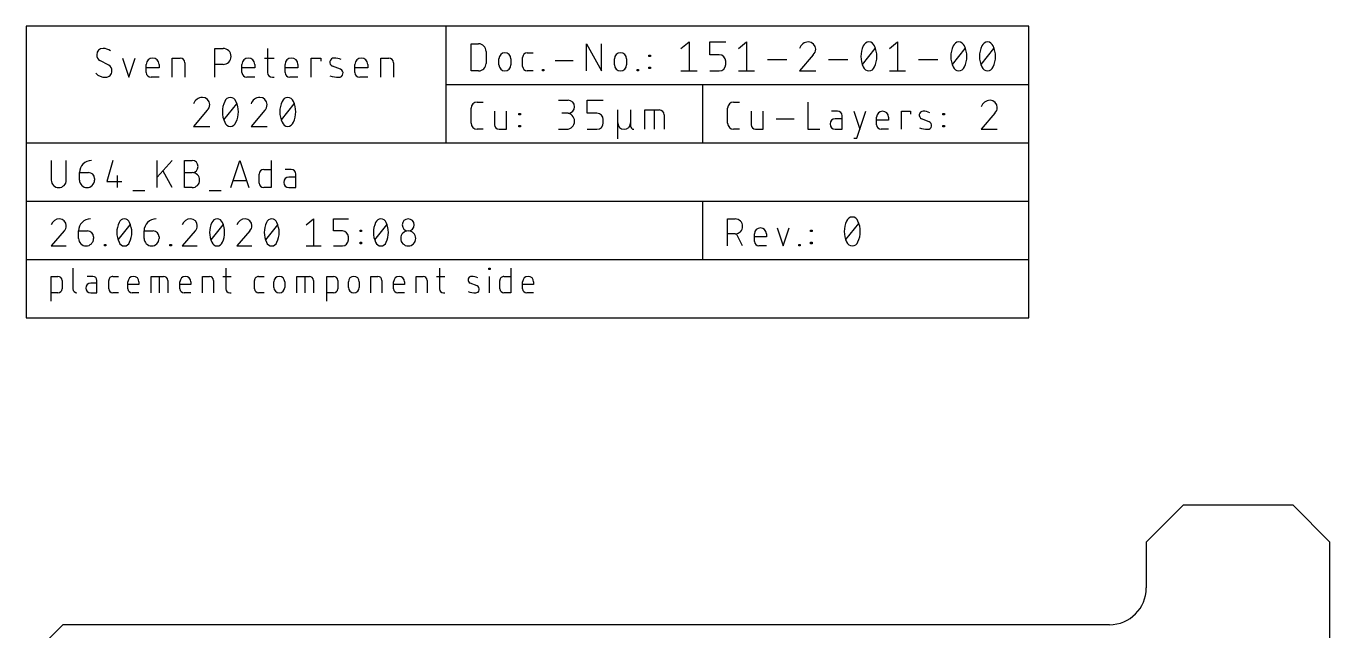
# Model space of a CAD drawing. Extents: x 0 to 71, y 0 to 82.1.
# Drawn here: x 0 to 71, y 49.2 to 82.1 of the extents above; entities that cross this region are included whole.
import ezdxf

# ---------------------------------------------------------------- set-up
doc = ezdxf.new("R2010")
doc.units = 0
for name, color, linetype in [('20', 30, 'CONTINUOUS'), ('21', 253, 'CONTINUOUS'), ('48', 213, 'CONTINUOUS')]:
    doc.layers.add(name, color=color, linetype=linetype)

msp = doc.modelspace()

# ---------------------------------------------------------------- linework, layer by layer
at = {"layer": '20'}
for p, q in [((63, 56), (61, 54)), ((69, 56), (63, 56)), ((71, 54), (69, 56)), ((61, 54), (61, 51.5)), ((71, 2), (71, 54)), ((2, 49.5), (0, 47.5)), ((59, 49.5), (2, 49.5))]:
    msp.add_line(p, q, dxfattribs=at)
msp.add_arc((59, 51.5), 2, 270, 0, dxfattribs=at)
at = {"layer": '21'}
for p, q in [((2.5485, 68.9039), (2.5485, 67.782)), ((10.8694, 68.9039), (10.8694, 67.782)), ((22.5046, 68.9039), (22.5046, 67.782)), ((25.2019, 68.8291), (25.2019, 68.9039)), ((25.2019, 68.9039), (25.2767, 68.9039)), ((25.2767, 68.9039), (25.2767, 68.8291)), ((26.3968, 68.9039), (26.3968, 67.5577)), ((1.3589, 67.1089), (1.3589, 68.4551)), ((1.3589, 68.4551), (1.7328, 68.4551)), ((1.9572, 68.2308), (1.9572, 67.782)), ((3.632, 68.4551), (3.3329, 68.4551)), ((3.8564, 67.5577), (3.8564, 68.2308)), ((4.5006, 67.782), (4.5006, 68.2308)), ((4.725, 68.4551), (5.0241, 68.4551)), ((6.813, 67.5577), (6.813, 68.4551)), ((6.813, 68.4551), (7.4861, 68.4551)), ((7.2617, 67.5577), (7.2617, 68.4551)), ((7.7105, 68.2308), (7.7105, 67.5577)), ((9.609, 67.5577), (9.609, 68.4551)), ((9.609, 68.4551), (9.983, 68.4551)), ((10.2074, 68.2308), (10.2074, 67.5577)), ((10.7198, 68.4551), (11.1685, 68.4551)), ((12.44, 67.782), (12.44, 68.2308)), ((12.6643, 68.4551), (12.9635, 68.4551)), ((14.7524, 67.5577), (14.7524, 68.4551)), ((14.7524, 68.4551), (15.4255, 68.4551)), ((15.2011, 67.5577), (15.2011, 68.4551)), ((15.6498, 68.2308), (15.6498, 67.5577)), ((16.3706, 67.1089), (16.3706, 68.4551)), ((16.3706, 68.4551), (16.7446, 68.4551)), ((16.969, 68.2308), (16.969, 67.782)), ((18.7804, 67.5577), (18.7804, 68.4551)), ((18.7804, 68.4551), (19.1543, 68.4551)), ((19.3787, 68.2308), (19.3787, 67.5577)), ((21.2443, 67.5577), (21.2443, 68.4551)), ((21.2443, 68.4551), (21.6182, 68.4551)), ((21.8426, 68.2308), (21.8426, 67.5577)), ((22.355, 68.4551), (22.8038, 68.4551)), ((25.2767, 68.8291), (25.2019, 68.8291)), ((25.2393, 67.5577), (25.2393, 68.4551)), ((25.7985, 67.782), (25.7985, 68.2308)), ((26.0229, 68.4551), (26.3968, 68.4551)), ((1.7328, 67.5577), (1.3589, 67.5577)), ((3.8564, 68.0812), (3.5199, 68.0812)), ((3.5199, 67.5577), (3.8564, 67.5577)), ((5.0241, 67.5577), (4.725, 67.5577)), ((5.5481, 67.782), (5.5481, 68.156)), ((6.1464, 68.0064), (5.5481, 68.0064)), ((6.1464, 67.5577), (5.7725, 67.5577)), ((6.1464, 68.156), (6.1464, 68.0064)), ((8.3771, 67.782), (8.3771, 68.156)), ((8.9754, 68.0064), (8.3771, 68.0064)), ((8.9754, 67.5577), (8.6014, 67.5577)), ((8.9754, 68.156), (8.9754, 68.0064)), ((11.0937, 67.5577), (11.1685, 67.5577)), ((12.9635, 67.5577), (12.6643, 67.5577)), ((13.4875, 67.8568), (13.4875, 68.156)), ((14.0858, 68.156), (14.0858, 67.8568)), ((16.7446, 67.5577), (16.3706, 67.5577)), ((17.5484, 67.8568), (17.5484, 68.156)), ((18.1467, 68.156), (18.1467, 67.8568)), ((20.0123, 67.782), (20.0123, 68.156)), ((20.6106, 68.0064), (20.0123, 68.0064)), ((20.6106, 67.5577), (20.2367, 67.5577)), ((20.6106, 68.156), (20.6106, 68.0064)), ((22.729, 67.5577), (22.8038, 67.5577)), ((24.5594, 67.9316), (24.1854, 68.0812)), ((26.3968, 67.5577), (26.0229, 67.5577)), ((27.0391, 67.782), (27.0391, 68.156)), ((27.6374, 68.0064), (27.0391, 68.0064)), ((27.6374, 67.5577), (27.2635, 67.5577)), ((27.6374, 68.156), (27.6374, 68.0064))]:
    msp.add_line(p, q, dxfattribs=at)
for centre, radius, start, end in [((1.7328, 68.2308), 0.2244, 0, 90), ((3.632, 68.2308), 0.2244, 0, 90), ((4.725, 68.2308), 0.2244, 89.9992, 180), ((5.8473, 68.156), 0.2992, 0, 180), ((7.4861, 68.2308), 0.2244, 0, 90), ((8.6762, 68.156), 0.2992, 0, 180), ((9.983, 68.2308), 0.2244, 0, 90), ((12.6643, 68.2308), 0.2244, 89.9992, 180), ((13.7866, 68.156), 0.2992, 0, 180), ((15.4255, 68.2308), 0.2244, 0, 90), ((16.7446, 68.2308), 0.2244, 0, 90), ((17.8475, 68.156), 0.2992, 0, 180), ((19.1543, 68.2308), 0.2244, 0, 90), ((20.3115, 68.156), 0.2992, 0, 180), ((21.6182, 68.2308), 0.2244, 0, 90), ((24.2574, 68.2612), 0.1939, 89.181, 248.1986), ((24.2481, 67.6059), 0.8493, 65.7609, 89.181), ((26.0229, 68.2308), 0.2244, 89.9992, 180), ((27.3382, 68.156), 0.2992, 0, 180), ((1.7328, 67.782), 0.2244, 270.0008, 0), ((2.7729, 67.782), 0.2244, 180, 270), ((3.5199, 67.8194), 0.2618, 90, 270), ((4.725, 67.782), 0.2244, 180, 270), ((5.7725, 67.782), 0.2244, 180, 270), ((8.6014, 67.782), 0.2244, 180, 270), ((11.0937, 67.782), 0.2244, 180, 270), ((12.6643, 67.782), 0.2244, 180, 270), ((13.7866, 67.8568), 0.2992, 180, 0), ((16.7446, 67.782), 0.2244, 270.0008, 0), ((17.8475, 67.8568), 0.2992, 180, 0), ((20.2367, 67.782), 0.2244, 180, 270), ((22.729, 67.782), 0.2244, 180, 270), ((24.5027, 68.826), 1.2684, 250.2096, 269.181), ((24.4874, 67.7515), 0.1939, 269.181, 68.1986), ((26.0229, 67.782), 0.2244, 180, 270), ((27.2635, 67.782), 0.2244, 180, 270)]:
    msp.add_arc(centre, radius, start, end, dxfattribs=at)
at = {"layer": '48'}
for p, q in [((22.86, 82.0738), (0, 82.0738)), ((0, 82.0738), (0, 75.7238)), ((54.61, 82.0738), (22.86, 82.0738)), ((22.86, 82.0738), (22.86, 78.8988)), ((54.61, 78.8988), (54.61, 82.0738)), ((24.2316, 79.6354), (24.2316, 81.1086)), ((24.2316, 81.1086), (24.6408, 81.1086)), ((30.5248, 79.6354), (30.5248, 81.1086)), ((30.5248, 81.1086), (31.3432, 79.6354)), ((31.3432, 79.6354), (31.3432, 81.1086)), ((35.6616, 80.8602), (36.099, 81.2101)), ((36.099, 81.2101), (36.099, 79.6354)), ((37.2247, 80.5102), (37.2247, 81.2101)), ((37.2247, 81.2101), (38.0996, 81.2101)), ((38.7878, 80.8602), (39.2253, 81.2101)), ((39.2253, 81.2101), (39.2253, 79.6354)), ((47.0203, 80.8602), (47.4578, 81.2101)), ((47.4578, 81.2101), (47.4578, 79.6354)), ((5.2433, 80.336), (5.5933, 79.2861)), ((5.5933, 79.2861), (5.9433, 80.336)), ((7.9528, 79.2861), (7.9528, 80.336)), ((7.9528, 80.336), (8.3902, 80.336)), ((10.2874, 79.2861), (10.2874, 80.8609)), ((10.2874, 80.8609), (10.7249, 80.8609)), ((12.9762, 80.336), (13.5011, 80.336)), ((13.1511, 80.8609), (13.1511, 79.5486)), ((15.5181, 79.2861), (15.5181, 80.336)), ((15.5181, 80.336), (16.043, 80.336)), ((16.043, 80.336), (16.043, 80.161)), ((19.3114, 79.2861), (19.3114, 80.336)), ((19.3114, 80.336), (19.7489, 80.336)), ((25.05, 80.6993), (25.05, 80.0446)), ((25.7505, 79.9627), (25.7505, 80.2901)), ((26.4052, 80.2901), (26.4052, 79.9627)), ((27.041, 79.8809), (27.041, 80.3719)), ((27.2865, 80.6175), (27.6139, 80.6175)), ((32.0436, 79.9627), (32.0436, 80.2901)), ((32.6984, 80.2901), (32.6984, 79.9627)), ((33.9158, 80.4129), (33.9158, 80.4947)), ((33.9158, 80.4947), (33.9976, 80.4947)), ((33.9976, 80.4129), (33.9158, 80.4129)), ((33.9976, 80.4947), (33.9976, 80.4129)), ((37.7497, 80.5102), (37.2247, 80.5102)), ((40.3677, 80.2478), (41.4176, 80.2478)), ((42.8662, 80.5102), (42.1225, 79.6354)), ((43.7024, 80.2478), (44.7522, 80.2478)), ((45.5447, 79.9853), (46.2446, 80.8602)), ((48.6001, 80.2478), (49.65, 80.2478)), ((50.4425, 79.9853), (51.1424, 80.8602)), ((52.0056, 79.9853), (52.7055, 80.8602)), ((4.5011, 79.9423), (4.0199, 80.2047)), ((6.5459, 79.5486), (6.5459, 79.986)), ((7.2459, 79.811), (6.5459, 79.811)), ((7.2459, 79.986), (7.2459, 79.811)), ((8.6527, 80.0735), (8.6527, 79.2861)), ((10.7249, 79.986), (10.2874, 79.986)), ((11.7564, 79.5486), (11.7564, 79.986)), ((12.4563, 79.811), (11.7564, 79.811)), ((12.4563, 79.986), (12.4563, 79.811)), ((14.101, 79.5486), (14.101, 79.986)), ((14.8009, 79.811), (14.101, 79.811)), ((14.8009, 79.986), (14.8009, 79.811)), ((17.1186, 79.7235), (16.6812, 79.8985)), ((17.9046, 79.5486), (17.9046, 79.986)), ((18.6045, 79.811), (17.9046, 79.811)), ((18.6045, 79.986), (18.6045, 79.811)), ((20.0114, 80.0735), (20.0114, 79.2861)), ((24.6408, 79.6354), (24.2316, 79.6354)), ((27.6139, 79.6354), (27.2865, 79.6354)), ((28.1181, 79.6354), (28.1181, 79.7172)), ((28.1181, 79.7172), (28.2, 79.7172)), ((28.2, 79.6354), (28.1181, 79.6354)), ((28.2, 79.7172), (28.2, 79.6354)), ((28.8077, 80.2083), (29.7898, 80.2083)), ((33.2716, 79.6354), (33.2716, 79.7172)), ((33.2716, 79.7172), (33.3534, 79.7172)), ((33.3534, 79.6354), (33.2716, 79.6354)), ((33.3534, 79.7172), (33.3534, 79.6354)), ((33.9158, 79.7581), (33.9158, 79.84)), ((33.9158, 79.84), (33.9976, 79.84)), ((33.9976, 79.7581), (33.9158, 79.7581)), ((33.9976, 79.84), (33.9976, 79.7581)), ((35.6616, 79.6354), (36.5365, 79.6354)), ((37.2247, 79.6354), (37.7497, 79.6354)), ((38.0996, 79.9853), (38.0996, 80.1603)), ((38.7878, 79.6354), (39.6627, 79.6354)), ((42.1225, 79.6354), (42.9974, 79.6354)), ((47.0203, 79.6354), (47.8952, 79.6354)), ((7.2459, 79.2861), (6.8084, 79.2861)), ((12.4563, 79.2861), (12.0188, 79.2861)), ((13.4136, 79.2861), (13.5011, 79.2861)), ((14.8009, 79.2861), (14.3635, 79.2861)), ((18.6045, 79.2861), (18.1671, 79.2861)), ((22.86, 78.8988), (22.86, 75.7238)), ((22.86, 78.8988), (36.83, 78.8988)), ((36.83, 78.8988), (54.61, 78.8988)), ((36.83, 78.8988), (36.83, 75.7238)), ((54.61, 75.7238), (54.61, 78.8988)), ((9.8678, 77.494), (9.1241, 76.6191)), ((10.7747, 76.9691), (11.4746, 77.8439)), ((12.994, 77.494), (12.2504, 76.6191)), ((13.901, 76.9691), (14.6009, 77.8439)), ((24.2316, 76.7877), (24.2316, 77.6062)), ((24.559, 77.9335), (24.8864, 77.9335)), ((25.5077, 77.4425), (25.5077, 76.7059)), ((26.1624, 76.4604), (26.1624, 77.4425)), ((28.9941, 78.0352), (29.519, 78.0352)), ((30.5572, 77.3352), (30.5572, 78.0352)), ((30.5572, 78.0352), (31.4321, 78.0352)), ((32.2173, 75.9354), (32.2173, 77.5102)), ((32.9172, 77.5102), (32.9172, 76.8103)), ((33.7002, 76.4604), (33.7002, 77.5102)), ((33.7002, 77.5102), (34.4876, 77.5102)), ((34.2251, 76.4604), (34.2251, 77.5102)), ((38.2016, 76.7877), (38.2016, 77.6062)), ((38.529, 77.9335), (38.8564, 77.9335)), ((39.4777, 77.4425), (39.4777, 76.7059)), ((40.1324, 76.4604), (40.1324, 77.4425)), ((42.5708, 77.9335), (42.5708, 76.4604)), ((44.1889, 77.4425), (43.8615, 77.4425)), ((45.0771, 77.4425), (45.4045, 76.4604)), ((45.2408, 75.9693), (45.7319, 77.4425)), ((47.6643, 76.4604), (47.6643, 77.4425)), ((47.6643, 77.4425), (48.1553, 77.4425)), ((48.1553, 77.4425), (48.1553, 77.2788)), ((26.8347, 77.2379), (26.8347, 77.3197)), ((26.8347, 77.3197), (26.9166, 77.3197)), ((26.9166, 77.2379), (26.8347, 77.2379)), ((26.9166, 77.3197), (26.9166, 77.2379)), ((29.519, 77.3352), (29.1691, 77.3352)), ((31.0822, 77.3352), (30.5572, 77.3352)), ((31.4321, 76.8103), (31.4321, 76.9853)), ((32.9172, 76.8103), (32.9172, 76.6353)), ((34.7501, 77.2478), (34.7501, 76.4604)), ((40.8501, 77.0333), (41.8322, 77.0333)), ((44.4344, 77.0333), (44.0661, 77.0333)), ((44.4344, 76.4604), (44.4344, 77.197)), ((46.3159, 76.7059), (46.3159, 77.1151)), ((46.9707, 76.9514), (46.3159, 76.9514)), ((46.9707, 77.1151), (46.9707, 76.9514)), ((49.1769, 76.8696), (48.7677, 77.0333)), ((49.9224, 77.2379), (49.9224, 77.3197)), ((49.9224, 77.3197), (50.0043, 77.3197)), ((50.0043, 77.2379), (49.9224, 77.2379)), ((50.0043, 77.3197), (50.0043, 77.2379)), ((52.7565, 77.3352), (52.0129, 76.4604)), ((9.1241, 76.6191), (9.999, 76.6191)), ((12.2504, 76.6191), (13.1253, 76.6191)), ((24.8864, 76.4604), (24.559, 76.4604)), ((25.7532, 76.4604), (26.1624, 76.4604)), ((26.8347, 76.5831), (26.8347, 76.665)), ((26.8347, 76.665), (26.9166, 76.665)), ((26.9166, 76.5831), (26.8347, 76.5831)), ((26.9166, 76.665), (26.9166, 76.5831)), ((28.9941, 76.4604), (29.4315, 76.4604)), ((30.5572, 76.4604), (31.0822, 76.4604)), ((38.8564, 76.4604), (38.529, 76.4604)), ((39.7232, 76.4604), (40.1324, 76.4604)), ((42.5708, 76.4604), (43.2256, 76.4604)), ((44.0661, 76.4604), (44.4344, 76.4604)), ((46.9707, 76.4604), (46.5615, 76.4604)), ((49.9224, 76.5831), (49.9224, 76.665)), ((49.9224, 76.665), (50.0043, 76.665)), ((50.0043, 76.5831), (49.9224, 76.5831)), ((50.0043, 76.665), (50.0043, 76.5831)), ((52.0129, 76.4604), (52.8877, 76.4604)), ((0, 75.7238), (0, 72.5487)), ((0, 75.7238), (22.86, 75.7238)), ((22.86, 75.7238), (36.83, 75.7238)), ((36.83, 75.7238), (54.61, 75.7238)), ((45.0771, 75.9693), (45.2408, 75.9693)), ((54.61, 72.5487), (54.61, 75.7238)), ((1.3716, 74.7585), (1.3716, 73.6946)), ((2.19, 73.6946), (2.19, 74.7585)), ((4.7217, 74.7585), (4.3943, 73.6127)), ((7.1458, 73.2854), (7.1458, 74.7585)), ((7.9642, 74.7585), (7.1458, 73.8583)), ((8.6324, 73.2854), (8.6324, 74.7585)), ((8.6324, 74.7585), (9.0416, 74.7585)), ((11.1507, 73.2854), (11.6418, 74.7585)), ((11.6418, 74.7585), (12.1329, 73.2854)), ((13.3476, 74.7585), (13.3476, 73.2854)), ((2.9077, 74.1038), (3.3988, 74.1038)), ((2.9077, 73.6946), (2.9077, 74.1038)), ((4.9672, 73.9401), (4.9672, 73.2854)), ((7.9642, 73.2854), (7.4732, 74.1856)), ((8.6324, 74.1038), (9.0416, 74.1038)), ((12.6928, 73.5309), (12.6928, 74.022)), ((12.9384, 74.2675), (13.3476, 74.2675)), ((14.44, 74.2675), (14.1126, 74.2675)), ((14.6855, 73.8583), (14.3172, 73.8583)), ((14.6855, 73.2854), (14.6855, 74.022)), ((3.7262, 73.7764), (3.7262, 73.6946)), ((4.3943, 73.6127), (5.2127, 73.6127)), ((9.0416, 73.2854), (8.6324, 73.2854)), ((12.0101, 73.6536), (11.2735, 73.6536)), ((13.3476, 73.2854), (12.9384, 73.2854)), ((14.3172, 73.2854), (14.6855, 73.2854)), ((0, 72.5487), (0, 69.3738)), ((0, 72.5487), (36.83, 72.5487)), ((5.8141, 73.1217), (6.4688, 73.1217)), ((9.9765, 73.1217), (10.6312, 73.1217)), ((36.83, 72.5487), (54.61, 72.5487)), ((36.83, 72.5487), (36.83, 69.3738)), ((54.61, 69.3738), (54.61, 72.5487)), ((5.0212, 70.4377), (5.676, 71.2562)), ((10.0756, 70.4377), (10.7303, 71.2562)), ((13.0487, 70.4377), (13.7035, 71.2562)), ((15.2463, 71.2562), (15.6555, 71.5836)), ((15.6555, 71.5836), (15.6555, 70.1103)), ((16.7329, 70.9288), (16.7329, 71.5836)), ((16.7329, 71.5836), (17.5513, 71.5836)), ((18.995, 70.4377), (19.6498, 71.2562)), ((38.2016, 70.1103), (38.2016, 71.5836)), ((38.2016, 71.5836), (38.6108, 71.5836)), ((40.8984, 71.0925), (41.2258, 70.1103)), ((41.2258, 70.1103), (41.5532, 71.0925)), ((44.6391, 70.4603), (45.339, 71.3352)), ((2.0673, 70.9288), (1.3716, 70.1103)), ((2.8582, 70.9288), (3.3492, 70.9288)), ((2.8582, 70.5196), (2.8582, 70.9288)), ((3.6766, 70.6014), (3.6766, 70.5196)), ((6.426, 70.9288), (6.917, 70.9288)), ((6.426, 70.5196), (6.426, 70.9288)), ((7.2444, 70.6014), (7.2444, 70.5196)), ((9.2028, 70.9288), (8.5072, 70.1103)), ((12.176, 70.9288), (11.4803, 70.1103)), ((17.2239, 70.9288), (16.7329, 70.9288)), ((17.5513, 70.4377), (17.5513, 70.6014)), ((18.1913, 70.8879), (18.1913, 70.9697)), ((18.1913, 70.9697), (18.2732, 70.9697)), ((18.2732, 70.8879), (18.1913, 70.8879)), ((18.1913, 70.2331), (18.1913, 70.315)), ((18.1913, 70.315), (18.2732, 70.315)), ((18.2732, 70.9697), (18.2732, 70.8879)), ((18.2732, 70.315), (18.2732, 70.2331)), ((38.6108, 70.7651), (38.2016, 70.7651)), ((39.02, 70.1103), (38.6927, 70.7651)), ((39.6596, 70.3559), (39.6596, 70.7651)), ((40.3143, 70.6014), (39.6596, 70.6014)), ((40.3143, 70.7651), (40.3143, 70.6014)), ((42.721, 70.8879), (42.721, 70.9697)), ((42.721, 70.9697), (42.8028, 70.9697)), ((42.8028, 70.8879), (42.721, 70.8879)), ((42.721, 70.2331), (42.721, 70.315)), ((42.721, 70.315), (42.8028, 70.315)), ((42.8028, 70.9697), (42.8028, 70.8879)), ((42.8028, 70.315), (42.8028, 70.2331)), ((1.3716, 70.1103), (2.19, 70.1103)), ((4.2671, 70.1103), (4.2671, 70.1922)), ((4.2671, 70.1922), (4.3489, 70.1922)), ((4.3489, 70.1103), (4.2671, 70.1103)), ((4.3489, 70.1922), (4.3489, 70.1103)), ((7.8349, 70.1103), (7.8349, 70.1922)), ((7.8349, 70.1922), (7.9167, 70.1922)), ((7.9167, 70.1103), (7.8349, 70.1103)), ((7.9167, 70.1922), (7.9167, 70.1103)), ((8.5072, 70.1103), (9.3256, 70.1103)), ((11.4803, 70.1103), (12.2987, 70.1103)), ((15.2463, 70.1103), (16.0647, 70.1103)), ((16.7329, 70.1103), (17.2239, 70.1103)), ((18.2732, 70.2331), (18.1913, 70.2331)), ((40.3143, 70.1103), (39.9051, 70.1103)), ((42.0768, 70.1103), (42.0768, 70.1922)), ((42.0768, 70.1922), (42.1586, 70.1922)), ((42.1586, 70.1103), (42.0768, 70.1103)), ((42.1586, 70.1922), (42.1586, 70.1103)), ((42.8028, 70.2331), (42.721, 70.2331)), ((0, 69.3738), (0, 66.1988)), ((0, 69.3738), (36.83, 69.3738)), ((36.83, 69.3738), (54.61, 69.3738)), ((54.61, 66.1988), (54.61, 69.3738)), ((0, 66.1988), (54.61, 66.1988))]:
    msp.add_line(p, q, dxfattribs=at)
for centre, radius, start, end in [((24.6408, 80.6993), 0.4092, 359.9996, 90), ((42.6037, 80.7044), 0.5058, 90, 162.055), ((42.6037, 80.8165), 0.3937, 0, 90), ((46.7549, 80.4228), 1.2978, 154.0111, 180), ((45.8946, 80.8864), 0.3237, 90, 161.0758), ((45.8946, 80.8864), 0.3237, 18.9235, 90.0002), ((45.0343, 80.4228), 1.2977, 0, 25.9895), ((51.6527, 80.4228), 1.2978, 154.0111, 180), ((50.7924, 80.8864), 0.3237, 90, 161.0758), ((50.7924, 80.8864), 0.3237, 18.9235, 90.0002), ((49.9321, 80.4228), 1.2977, 0, 25.9895), ((53.2159, 80.4228), 1.2978, 154.0111, 180), ((52.3555, 80.8864), 0.3237, 90, 161.0758), ((52.3555, 80.8864), 0.3237, 18.9235, 90.0002), ((51.4953, 80.4228), 1.2977, 0, 25.9895), ((4.1949, 80.5109), 0.35, 90, 180), ((4.2003, 80.5109), 0.3554, 180, 239.4897), ((4.1949, 80.2047), 0.6562, 53.1299, 89.9999), ((6.8959, 79.986), 0.35, 0, 180), ((8.3902, 80.0735), 0.2625, 0, 90), ((10.7249, 80.4235), 0.4374, 270, 90), ((12.1063, 79.986), 0.35, 0, 180), ((14.451, 79.986), 0.35, 0, 180), ((16.7654, 80.1091), 0.2268, 89.1807, 248.199), ((16.7544, 79.3425), 0.9936, 65.7612, 89.1807), ((18.2546, 79.986), 0.35, 0, 180), ((19.7489, 80.0735), 0.2625, 0, 90), ((26.0778, 80.2901), 0.3274, 0, 180), ((27.2865, 80.3719), 0.2455, 90, 180), ((32.371, 80.2901), 0.3274, 0, 180), ((37.7497, 80.1603), 0.35, 0, 90), ((42.5745, 80.8165), 0.4229, 313.6028, 359.9999), ((46.755, 80.4228), 1.2978, 180.0001, 205.9888), ((45.0343, 80.4228), 1.2978, 334.0107, 359.9999), ((51.6528, 80.4228), 1.2978, 180.0001, 205.9888), ((49.9321, 80.4228), 1.2978, 334.0107, 359.9999), ((53.2159, 80.4228), 1.2978, 180.0001, 205.9888), ((51.4952, 80.4228), 1.2978, 334.0107, 359.9999), ((4.3261, 79.6361), 0.35, 269.9995, 0), ((4.3206, 79.6361), 0.3554, 0.0002, 59.4895), ((6.8084, 79.5486), 0.2625, 180, 270), ((12.0188, 79.5486), 0.2625, 180, 270), ((13.4136, 79.5486), 0.2625, 180, 270), ((14.3635, 79.5486), 0.2625, 180, 270), ((17.0344, 79.5129), 0.2268, 269.1807, 68.199), ((18.1671, 79.5486), 0.2625, 180, 270), ((24.6408, 80.0446), 0.4092, 270.0004, 360), ((26.0778, 79.9627), 0.3274, 180, 0), ((27.2865, 79.8809), 0.2455, 180, 270), ((32.371, 79.9627), 0.3274, 180, 0), ((37.7497, 79.9853), 0.35, 270, 359.9995), ((45.8946, 79.9591), 0.3237, 198.9248, 270.0001), ((45.8946, 79.9591), 0.3237, 270, 341.0761), ((50.7924, 79.9591), 0.3237, 198.9248, 270.0001), ((50.7924, 79.9591), 0.3237, 270, 341.0761), ((52.3555, 79.9591), 0.3237, 198.9248, 270.0001), ((52.3555, 79.9591), 0.3237, 270, 341.0761), ((4.3261, 80.0254), 0.7393, 224.7606, 269.9996), ((17.0523, 80.7698), 1.4839, 250.2099, 269.1807), ((9.6053, 77.6881), 0.5058, 90, 162.055), ((9.6053, 77.8002), 0.3937, 0, 90), ((11.1247, 77.8702), 0.3237, 90, 161.0758), ((11.1247, 77.8702), 0.3237, 18.9235, 90.0002), ((12.7316, 77.6881), 0.5058, 90, 162.055), ((12.7316, 77.8002), 0.3937, 0, 90), ((14.2509, 77.8702), 0.3237, 90, 161.0758), ((14.2509, 77.8702), 0.3237, 18.9235, 90.0002), ((9.5761, 77.8002), 0.4229, 313.6028, 359.9999), ((11.985, 77.4065), 1.2978, 154.0111, 180), ((11.985, 77.4065), 1.2978, 180.0001, 205.9888), ((10.2644, 77.4065), 1.2977, 0, 25.9895), ((10.2644, 77.4065), 1.2978, 334.0107, 359.9999), ((12.7024, 77.8002), 0.4229, 313.6028, 359.9999), ((15.1113, 77.4065), 1.2978, 154.0111, 180), ((15.1113, 77.4065), 1.2978, 180.0001, 205.9888), ((13.3907, 77.4065), 1.2977, 0, 25.9895), ((13.3906, 77.4065), 1.2978, 334.0107, 359.9999), ((24.559, 77.6062), 0.3274, 90.0005, 180), ((29.519, 77.6852), 0.35, 270, 90), ((34.4876, 77.2478), 0.2625, 0, 90), ((38.529, 77.6062), 0.3274, 90.0005, 180), ((44.1889, 77.197), 0.2455, 0, 90), ((46.6433, 77.1151), 0.3274, 0, 180), ((48.8465, 77.2303), 0.2122, 89.1816, 248.1986), ((48.8362, 76.5131), 0.9294, 65.761, 89.1816), ((52.494, 77.5294), 0.5058, 90, 162.055), ((52.494, 77.6415), 0.3937, 0, 90), ((52.4649, 77.6415), 0.4229, 313.6028, 359.9999), ((11.1247, 76.9428), 0.3237, 198.9248, 270.0001), ((11.1247, 76.9428), 0.3237, 270, 341.0761), ((14.2509, 76.9428), 0.3237, 198.9248, 270.0001), ((14.2509, 76.9428), 0.3237, 270, 341.0761), ((24.559, 76.7877), 0.3274, 180, 270), ((25.7532, 76.7059), 0.2455, 180, 270), ((29.4315, 76.8978), 0.4374, 270, 90), ((31.0822, 76.9853), 0.35, 0, 90), ((31.0822, 76.8103), 0.35, 270, 359.9995), ((32.5673, 76.8103), 0.35, 180, 0), ((38.529, 76.7877), 0.3274, 180, 270), ((39.7232, 76.7059), 0.2455, 180, 270), ((44.0661, 76.7468), 0.2865, 90, 270), ((46.5615, 76.7059), 0.2455, 180, 270), ((49.0981, 76.6725), 0.2122, 269.1816, 68.1989), ((33.0922, 76.6353), 0.175, 180, 270.001), ((49.1149, 77.8482), 1.388, 250.2089, 269.1815), ((3.5625, 74.1038), 0.6548, 90.0003, 180), ((9.0416, 74.4312), 0.3274, 270, 90), ((3.3988, 73.7764), 0.3274, 0, 90), ((9.0416, 73.6946), 0.4092, 270, 90), ((12.9384, 74.022), 0.2455, 90, 180), ((14.3172, 73.5718), 0.2865, 90, 270), ((14.44, 74.022), 0.2455, 0, 90), ((1.7808, 73.6946), 0.4092, 180, 0), ((3.317, 73.6946), 0.4092, 180, 0), ((12.9384, 73.5309), 0.2455, 180, 270), ((1.8217, 71.1104), 0.4732, 90, 162.0549), ((1.8217, 71.2152), 0.3683, 0, 90), ((1.7945, 71.2152), 0.3956, 313.6022, 0), ((3.5129, 70.9288), 0.6548, 90.0003, 180), ((6.1534, 70.847), 1.214, 154.0109, 180), ((5.3486, 71.2807), 0.3028, 90, 161.0756), ((5.3486, 71.2807), 0.3028, 18.9237, 90.0001), ((4.5438, 70.847), 1.214, 360, 25.9897), ((7.0807, 70.9288), 0.6548, 90.0003, 180), ((8.9573, 71.1104), 0.4732, 90, 162.0549), ((8.9573, 71.2152), 0.3683, 0, 90), ((8.93, 71.2152), 0.3956, 313.6022, 0), ((11.2078, 70.847), 1.214, 154.0109, 180), ((10.4029, 71.2807), 0.3028, 90, 161.0756), ((10.4029, 71.2807), 0.3028, 18.9237, 90.0001), ((9.5982, 70.847), 1.214, 360, 25.9897), ((11.9304, 71.1104), 0.4732, 90, 162.0549), ((11.9304, 71.2152), 0.3683, 0, 90), ((11.9032, 71.2152), 0.3956, 313.6022, 0), ((14.1809, 70.847), 1.214, 154.0109, 180), ((13.3761, 71.2807), 0.3028, 90, 161.0756), ((13.3761, 71.2807), 0.3028, 18.9237, 90.0001), ((12.5713, 70.847), 1.214, 360, 25.9897), ((20.1272, 70.847), 1.214, 154.0109, 180), ((19.3224, 71.2807), 0.3028, 90, 161.0756), ((19.3224, 71.2807), 0.3028, 18.9237, 90.0001), ((18.5176, 70.847), 1.214, 360, 25.9897), ((20.809, 71.2562), 0.3274, 0, 180), ((20.809, 71.2562), 0.3274, 180, 0), ((38.6108, 71.1743), 0.4092, 270, 90), ((39.987, 70.7651), 0.3274, 0, 180), ((45.8494, 70.8978), 1.2978, 154.0111, 180), ((44.989, 71.3614), 0.3237, 90, 161.0758), ((44.989, 71.3614), 0.3237, 18.9235, 90.0002), ((44.1288, 70.8978), 1.2977, 0, 25.9895), ((3.2674, 70.5196), 0.4092, 180, 0), ((3.3492, 70.6014), 0.3274, 0, 90), ((6.1534, 70.847), 1.214, 180, 205.9889), ((5.3486, 70.4132), 0.3028, 198.9251, 270.0001), ((5.3486, 70.4132), 0.3028, 270, 341.0759), ((4.5438, 70.847), 1.214, 334.0105, 359.9999), ((6.8352, 70.5196), 0.4092, 180, 0), ((6.917, 70.6014), 0.3274, 0, 90), ((11.2078, 70.847), 1.214, 180, 205.9889), ((10.4029, 70.4132), 0.3028, 198.9251, 270.0001), ((10.4029, 70.4132), 0.3028, 270, 341.0759), ((9.5981, 70.847), 1.214, 334.0105, 359.9999), ((14.1809, 70.847), 1.214, 180, 205.9889), ((13.3761, 70.4132), 0.3028, 198.9251, 270.0001), ((13.3761, 70.4132), 0.3028, 270, 341.0759), ((12.5713, 70.847), 1.214, 334.0105, 359.9999), ((17.2239, 70.6014), 0.3274, 0, 90), ((17.2239, 70.4377), 0.3274, 270, 359.9995), ((20.1272, 70.847), 1.214, 180, 205.9889), ((19.3224, 70.4132), 0.3028, 198.9251, 270.0001), ((19.3224, 70.4132), 0.3028, 270, 341.0759), ((18.5176, 70.847), 1.214, 334.0105, 359.9999), ((20.809, 70.5196), 0.4092, 0, 180), ((20.809, 70.5196), 0.4092, 180, 0), ((39.9051, 70.3559), 0.2455, 180, 270), ((45.8494, 70.8978), 1.2978, 180.0001, 205.9888), ((44.989, 70.4341), 0.3237, 198.9248, 270.0001), ((44.989, 70.4341), 0.3237, 270, 341.0761), ((44.1287, 70.8978), 1.2978, 334.0107, 359.9999)]:
    msp.add_arc(centre, radius, start, end, dxfattribs=at)

doc.saveas('drawing.dxf')
